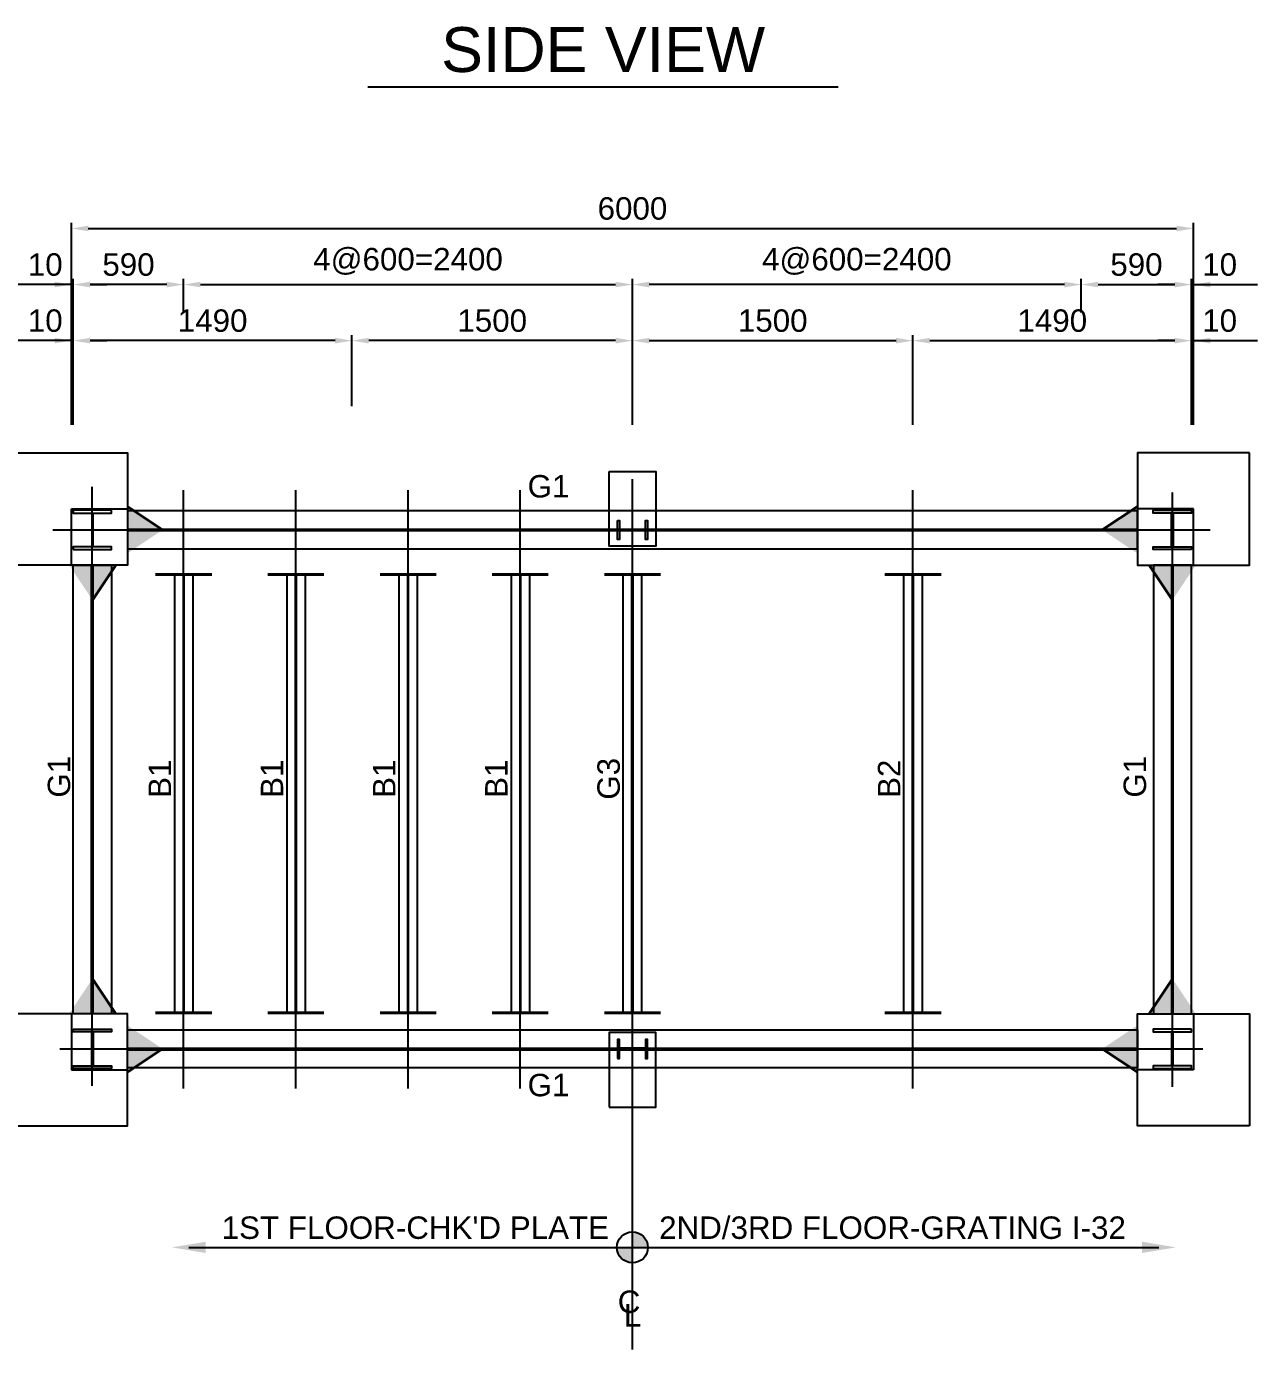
# Model space of a CAD drawing. Header units: millimetres. Extents: x 415966 to 487306, y -108951 to -17325.
# Drawn here: x 422127 to 428710, y -65310 to -58234 of the extents above; entities that cross this region are included whole.
import ezdxf
from ezdxf.enums import TextEntityAlignment as Align

# ---------------------------------------------------------------- set-up
doc = ezdxf.new("R2010")
doc.units = ezdxf.units.MM
doc.header["$LTSCALE"] = 2
doc.linetypes.add('CENTER', pattern=[2, 1.25, -0.25, 0.25, -0.25])
doc.linetypes.add('HIDDEN', pattern=[0.375, 0.25, -0.125])
doc.layers.get('Defpoints').update_dxf_attribs({"color": 250})
for name, color, linetype in [('C_CEN', 1, 'CENTER'), ('C_DIM', 7, 'Continuous'), ('C_GIRDER', 2, 'Continuous'), ('C_TEXT_01', 2, 'Continuous'), ('DIM-SCALE', 7, 'Continuous'), ('TITLE', 7, 'Continuous')]:
    doc.layers.add(name, color=color, linetype=linetype)
doc.layers.add('C_STEEL', color=2, linetype='Continuous', lineweight=30)
doc.styles.add('Arial', font='arial.ttf')
doc.dimstyles.new('일반도면_0030', dxfattribs={"dimtxt": 120, "dimasz": 90, "dimexe": 30, "dimexo": 150, "dimgap": 45, "dimtad": 1, "dimdec": 0, "dimzin": 0, "dimdsep": 46, "dimtxsty": 'Arial', "dimcen": -150, "dimclrd": 7, "dimclre": 7, "dimclrt": 2, "dimadec": 8, "dimazin": 0, "dimtfac": 1, "dimtdec": 0, "dimtix": 1, "dimtmove": 2, "dimatfit": 3, "dimfxl": 1, "dimtolj": 1, "dimtzin": 0, "dimarcsym": 0})

# ---------------------------------------------------------------- blocks, each defined once
blk = doc.blocks.new('*D491')
at = {"layer": 'C_DIM', "color": 7, "lineweight": -2, "transparency": 16777216}
for p, q in [((422367.3, -60364.3), (422367.3, -59284.3)), ((428367.3, -60364.3), (428367.3, -59284.3)), ((422457.3, -59314.3), (428277.3, -59314.3))]:
    blk.add_line(p, q, dxfattribs=at)
at = {"layer": 'C_DIM', "color": 7, "transparency": 16777216}
for points in [[(422457.3, -59299.3), (422457.3, -59329.3), (422367.3, -59314.3)], [(428277.3, -59299.3), (428277.3, -59329.3), (428367.3, -59314.3)]]:
    blk.add_solid(points, dxfattribs=at)
at = {"layer": 'Defpoints', "color": 0, "transparency": 16777216}
for p in [(428367.3, -59314.3), (422367.3, -60514.3), (428367.3, -60514.3)]:
    blk.add_point(p, dxfattribs=at)
at = {"layer": 'C_DIM', "color": 2, "transparency": 16777216, "insert": (425367.3, -59208), "char_height": 120, "attachment_point": 5, "style": 'Arial'}
blk.add_mtext('\\A1;6000', dxfattribs=at)
blk = doc.blocks.new('*D492')
at = {"layer": 'C_DIM', "color": 7, "lineweight": -2, "transparency": 16777216}
for p, q in [((425367.3, -60364.3), (425367.3, -59884.3)), ((425457.3, -59914.3), (426777.3, -59914.3)), ((426867.3, -60364.3), (426867.3, -59884.3))]:
    blk.add_line(p, q, dxfattribs=at)
at = {"layer": 'C_DIM', "color": 7, "transparency": 16777216}
for points in [[(425457.3, -59899.3), (425457.3, -59929.3), (425367.3, -59914.3)], [(426777.3, -59899.3), (426777.3, -59929.3), (426867.3, -59914.3)]]:
    blk.add_solid(points, dxfattribs=at)
at = {"layer": 'Defpoints', "color": 0, "transparency": 16777216}
for p in [(426867.3, -59914.3), (425367.3, -60514.3), (426867.3, -60514.3)]:
    blk.add_point(p, dxfattribs=at)
at = {"layer": 'C_DIM', "color": 2, "transparency": 16777216, "insert": (426117.3, -59808), "char_height": 120, "attachment_point": 5, "style": 'Arial'}
blk.add_mtext('\\A1;1500', dxfattribs=at)
blk = doc.blocks.new('*D493')
at = {"layer": 'C_DIM', "color": 7, "lineweight": -2, "transparency": 16777216}
for p, q in [((422277.3, -59614.3), (422187.3, -59614.3)), ((422367.3, -60064.3), (422367.3, -59584.3)), ((422377.3, -59614.3), (422367.3, -59614.3)), ((422377.3, -60064.3), (422377.3, -59584.3)), ((422467.3, -59614.3), (422557.3, -59614.3))]:
    blk.add_line(p, q, dxfattribs=at)
at = {"layer": 'C_DIM', "color": 7, "transparency": 16777216}
for points in [[(422277.3, -59599.3), (422277.3, -59629.3), (422367.3, -59614.3)], [(422467.3, -59599.3), (422467.3, -59629.3), (422377.3, -59614.3)]]:
    blk.add_solid(points, dxfattribs=at)
at = {"layer": 'Defpoints', "color": 0, "transparency": 16777216}
for p in [(422367.3, -59614.3), (422367.3, -60214.3), (422377.3, -60214.3)]:
    blk.add_point(p, dxfattribs=at)
at = {"layer": 'C_DIM', "color": 2, "transparency": 16777216, "insert": (422227.2, -59508), "char_height": 120, "attachment_point": 5, "style": 'Arial'}
blk.add_mtext('\\A1;10', dxfattribs=at)
blk = doc.blocks.new('*D494')
at = {"layer": 'C_DIM', "color": 7, "lineweight": -2, "transparency": 16777216}
for p, q in [((428267.3, -59614.3), (428177.3, -59614.3)), ((428357.3, -60064.3), (428357.3, -59584.3)), ((428367.3, -59614.3), (428357.3, -59614.3)), ((428367.3, -60064.3), (428367.3, -59584.3)), ((428457.3, -59614.3), (428547.3, -59614.3))]:
    blk.add_line(p, q, dxfattribs=at)
at = {"layer": 'C_DIM', "color": 7, "transparency": 16777216}
for points in [[(428267.3, -59599.3), (428267.3, -59629.3), (428357.3, -59614.3)], [(428457.3, -59599.3), (428457.3, -59629.3), (428367.3, -59614.3)]]:
    blk.add_solid(points, dxfattribs=at)
at = {"layer": 'Defpoints', "color": 0, "transparency": 16777216}
for p in [(428357.3, -59614.3), (428357.3, -60214.3), (428367.3, -60214.3)]:
    blk.add_point(p, dxfattribs=at)
at = {"layer": 'C_DIM', "color": 2, "transparency": 16777216, "insert": (428507.3, -59508), "char_height": 120, "attachment_point": 5, "style": 'Arial'}
blk.add_mtext('\\A1;10', dxfattribs=at)
blk = doc.blocks.new('*D495')
at = {"layer": 'C_DIM', "color": 7, "lineweight": -2, "transparency": 16777216}
for p, q in [((426867.3, -60364.3), (426867.3, -59884.3)), ((426957.3, -59914.3), (428267.3, -59914.3)), ((428357.3, -60364.3), (428357.3, -59884.3))]:
    blk.add_line(p, q, dxfattribs=at)
at = {"layer": 'C_DIM', "color": 7, "transparency": 16777216}
for points in [[(426957.3, -59899.3), (426957.3, -59929.3), (426867.3, -59914.3)], [(428267.3, -59899.3), (428267.3, -59929.3), (428357.3, -59914.3)]]:
    blk.add_solid(points, dxfattribs=at)
at = {"layer": 'Defpoints', "color": 0, "transparency": 16777216}
for p in [(428357.3, -59914.3), (426867.3, -60514.3), (428357.3, -60514.3)]:
    blk.add_point(p, dxfattribs=at)
at = {"layer": 'C_DIM', "color": 2, "transparency": 16777216, "insert": (427612.3, -59808), "char_height": 120, "attachment_point": 5, "style": 'Arial'}
blk.add_mtext('\\A1;1490', dxfattribs=at)
blk = doc.blocks.new('*D496')
at = {"layer": 'C_DIM', "color": 7, "lineweight": -2, "transparency": 16777216}
for p, q in [((422967.3, -59764.3), (422967.3, -59584.3)), ((423057.3, -59614.3), (425277.3, -59614.3)), ((425367.3, -60064.3), (425367.3, -59584.3))]:
    blk.add_line(p, q, dxfattribs=at)
at = {"layer": 'C_DIM', "color": 7, "transparency": 16777216}
for points in [[(423057.3, -59599.3), (423057.3, -59629.3), (422967.3, -59614.3)], [(425277.3, -59599.3), (425277.3, -59629.3), (425367.3, -59614.3)]]:
    blk.add_solid(points, dxfattribs=at)
at = {"layer": 'Defpoints', "color": 0, "transparency": 16777216}
for p in [(425367.3, -59614.3), (422967.3, -59914.3), (425367.3, -60214.3)]:
    blk.add_point(p, dxfattribs=at)
at = {"layer": 'C_DIM', "color": 2, "transparency": 16777216, "insert": (424167.3, -59490.5), "char_height": 120, "attachment_point": 5, "style": 'Arial'}
blk.add_mtext('\\A1;4@600=2400', dxfattribs=at)
blk = doc.blocks.new('*D497')
at = {"layer": 'C_DIM', "color": 7, "lineweight": -2, "transparency": 16777216}
for p, q in [((422377.3, -60064.3), (422377.3, -59584.3)), ((422877.3, -59614.3), (422467.3, -59614.3)), ((422967.3, -59764.3), (422967.3, -59584.3))]:
    blk.add_line(p, q, dxfattribs=at)
at = {"layer": 'C_DIM', "color": 7, "transparency": 16777216}
for points in [[(422467.3, -59599.3), (422467.3, -59629.3), (422377.3, -59614.3)], [(422877.3, -59599.3), (422877.3, -59629.3), (422967.3, -59614.3)]]:
    blk.add_solid(points, dxfattribs=at)
at = {"layer": 'Defpoints', "color": 0, "transparency": 16777216}
for p in [(422377.3, -59614.3), (422967.3, -59914.3), (422377.3, -60214.3)]:
    blk.add_point(p, dxfattribs=at)
at = {"layer": 'C_DIM', "color": 2, "transparency": 16777216, "insert": (422672.3, -59508), "char_height": 120, "attachment_point": 5, "style": 'Arial'}
blk.add_mtext('\\A1;590', dxfattribs=at)
blk = doc.blocks.new('*D498')
at = {"layer": 'C_DIM', "color": 7, "lineweight": -2, "transparency": 16777216}
for p, q in [((422277.3, -59914.3), (422187.3, -59914.3)), ((422367.3, -60364.3), (422367.3, -59884.3)), ((422377.3, -59914.3), (422367.3, -59914.3)), ((422377.3, -60364.3), (422377.3, -59884.3)), ((422467.3, -59914.3), (422557.3, -59914.3))]:
    blk.add_line(p, q, dxfattribs=at)
at = {"layer": 'C_DIM', "color": 7, "transparency": 16777216}
for points in [[(422277.3, -59899.3), (422277.3, -59929.3), (422367.3, -59914.3)], [(422467.3, -59899.3), (422467.3, -59929.3), (422377.3, -59914.3)]]:
    blk.add_solid(points, dxfattribs=at)
at = {"layer": 'Defpoints', "color": 0, "transparency": 16777216}
for p in [(422367.3, -59914.3), (422367.3, -60514.3), (422377.3, -60514.3)]:
    blk.add_point(p, dxfattribs=at)
at = {"layer": 'C_DIM', "color": 2, "transparency": 16777216, "insert": (422227.2, -59808), "char_height": 120, "attachment_point": 5, "style": 'Arial'}
blk.add_mtext('\\A1;10', dxfattribs=at)
blk = doc.blocks.new('*D499')
at = {"layer": 'C_DIM', "color": 7, "lineweight": -2, "transparency": 16777216}
for p, q in [((428267.3, -59914.3), (428177.3, -59914.3)), ((428357.3, -60364.3), (428357.3, -59884.3)), ((428367.3, -59914.3), (428357.3, -59914.3)), ((428367.3, -60364.3), (428367.3, -59884.3)), ((428457.3, -59914.3), (428547.3, -59914.3))]:
    blk.add_line(p, q, dxfattribs=at)
at = {"layer": 'C_DIM', "color": 7, "transparency": 16777216}
for points in [[(428267.3, -59899.3), (428267.3, -59929.3), (428357.3, -59914.3)], [(428457.3, -59899.3), (428457.3, -59929.3), (428367.3, -59914.3)]]:
    blk.add_solid(points, dxfattribs=at)
at = {"layer": 'Defpoints', "color": 0, "transparency": 16777216}
for p in [(428357.3, -59914.3), (428357.3, -60514.3), (428367.3, -60514.3)]:
    blk.add_point(p, dxfattribs=at)
at = {"layer": 'C_DIM', "color": 2, "transparency": 16777216, "insert": (428507.3, -59808), "char_height": 120, "attachment_point": 5, "style": 'Arial'}
blk.add_mtext('\\A1;10', dxfattribs=at)
blk = doc.blocks.new('*D500')
at = {"layer": 'C_DIM', "color": 7, "lineweight": -2, "transparency": 16777216}
for p, q in [((425367.3, -60064.3), (425367.3, -59584.3)), ((427677.3, -59614.3), (425457.3, -59614.3)), ((427767.3, -59764.3), (427767.3, -59584.3))]:
    blk.add_line(p, q, dxfattribs=at)
at = {"layer": 'C_DIM', "color": 7, "transparency": 16777216}
for points in [[(425457.3, -59599.3), (425457.3, -59629.3), (425367.3, -59614.3)], [(427677.3, -59599.3), (427677.3, -59629.3), (427767.3, -59614.3)]]:
    blk.add_solid(points, dxfattribs=at)
at = {"layer": 'Defpoints', "color": 0, "transparency": 16777216}
for p in [(425367.3, -59614.3), (427767.3, -59914.3), (425367.3, -60214.3)]:
    blk.add_point(p, dxfattribs=at)
at = {"layer": 'C_DIM', "color": 2, "transparency": 16777216, "insert": (426567.3, -59490.5), "char_height": 120, "attachment_point": 5, "style": 'Arial'}
blk.add_mtext('\\A1;4@600=2400', dxfattribs=at)
blk = doc.blocks.new('*D501')
at = {"layer": 'C_DIM', "color": 7, "lineweight": -2, "transparency": 16777216}
for p, q in [((427767.3, -59764.3), (427767.3, -59584.3)), ((427857.3, -59614.3), (428267.3, -59614.3)), ((428357.3, -60064.3), (428357.3, -59584.3))]:
    blk.add_line(p, q, dxfattribs=at)
at = {"layer": 'C_DIM', "color": 7, "transparency": 16777216}
for points in [[(427857.3, -59599.3), (427857.3, -59629.3), (427767.3, -59614.3)], [(428267.3, -59599.3), (428267.3, -59629.3), (428357.3, -59614.3)]]:
    blk.add_solid(points, dxfattribs=at)
at = {"layer": 'Defpoints', "color": 0, "transparency": 16777216}
for p in [(428357.3, -59614.3), (427767.3, -59914.3), (428357.3, -60214.3)]:
    blk.add_point(p, dxfattribs=at)
at = {"layer": 'C_DIM', "color": 2, "transparency": 16777216, "insert": (428062.3, -59508), "char_height": 120, "attachment_point": 5, "style": 'Arial'}
blk.add_mtext('\\A1;590', dxfattribs=at)
blk = doc.blocks.new('*D502')
at = {"layer": 'C_DIM', "color": 7, "lineweight": -2, "transparency": 16777216}
for p, q in [((423867.3, -60264.3), (423867.3, -59884.3)), ((425277.3, -59914.3), (423957.3, -59914.3)), ((425367.3, -60364.3), (425367.3, -59884.3))]:
    blk.add_line(p, q, dxfattribs=at)
at = {"layer": 'C_DIM', "color": 7, "transparency": 16777216}
for points in [[(423957.3, -59899.3), (423957.3, -59929.3), (423867.3, -59914.3)], [(425277.3, -59899.3), (425277.3, -59929.3), (425367.3, -59914.3)]]:
    blk.add_solid(points, dxfattribs=at)
at = {"layer": 'Defpoints', "color": 0, "transparency": 16777216}
for p in [(423867.3, -59914.3), (423867.3, -60414.3), (425367.3, -60514.3)]:
    blk.add_point(p, dxfattribs=at)
at = {"layer": 'C_DIM', "color": 2, "transparency": 16777216, "insert": (424617.3, -59808), "char_height": 120, "attachment_point": 5, "style": 'Arial'}
blk.add_mtext('\\A1;1500', dxfattribs=at)
blk = doc.blocks.new('*D503')
at = {"layer": 'C_DIM', "color": 7, "lineweight": -2, "transparency": 16777216}
for p, q in [((422377.3, -60364.3), (422377.3, -59884.3)), ((423777.3, -59914.3), (422467.3, -59914.3)), ((423867.3, -60264.3), (423867.3, -59884.3))]:
    blk.add_line(p, q, dxfattribs=at)
at = {"layer": 'C_DIM', "color": 7, "transparency": 16777216}
for points in [[(422467.3, -59899.3), (422467.3, -59929.3), (422377.3, -59914.3)], [(423777.3, -59899.3), (423777.3, -59929.3), (423867.3, -59914.3)]]:
    blk.add_solid(points, dxfattribs=at)
at = {"layer": 'Defpoints', "color": 0, "transparency": 16777216}
for p in [(422377.3, -59914.3), (423867.3, -60414.3), (422377.3, -60514.3)]:
    blk.add_point(p, dxfattribs=at)
at = {"layer": 'C_DIM', "color": 2, "transparency": 16777216, "insert": (423122.3, -59808), "char_height": 120, "attachment_point": 5, "style": 'Arial'}
blk.add_mtext('\\A1;1490', dxfattribs=at)

msp = doc.modelspace()

# ---------------------------------------------------------------- hatches: boundary and pattern name
at = {"layer": 'C_GIRDER'}
h = msp.add_hatch(color=7, dxfattribs=at)
h.dxf.hatch_style = 1
h.paths.add_polyline_path([(425367.3, -64763.6), (425450.3, -64763.6, 0.414214), (425367.3, -64680.6)])
h.paths.add_polyline_path([(425367.3, -64763.6), (425284.2, -64763.6, 0.414214), (425367.3, -64846.6)])

# ---------------------------------------------------------------- linework, layer by layer
at = {"layer": 'C_CEN'}
for p, q in [((422478.8, -63899.1), (422478.8, -60694.9)), ((425367.3, -65310), (425367.3, -60655.7)), ((422967.3, -63914.3), (422967.3, -60714.3)), ((423567.3, -63914.3), (423567.3, -60714.3)), ((424167.3, -63914.3), (424167.3, -60714.3)), ((424767.3, -63914.3), (424767.3, -60714.3)), ((425367.3, -62314.3), (425367.3, -60714.3)), ((425367.3, -63914.3), (425367.3, -60714.3)), ((426867.3, -63914.3), (426867.3, -60714.3)), ((428254.8, -63904.3), (428254.8, -60724.3)), ((422267.3, -60926.8), (428457.3, -60926.8)), ((422305.2, -63701.8), (428417.7, -63701.8))]:
    msp.add_line(p, q, dxfattribs=at)
at = {"layer": 'C_DIM', "color": 7}
for p, q in [((422367.3, -59614.3), (422010.2, -59614.3)), ((422367.3, -59914.3), (422010.2, -59914.3))]:
    msp.add_line(p, q, dxfattribs=at)
at = {"layer": 'C_DIM'}
for p, q in [((428367.3, -59614.3), (428709.9, -59614.3)), ((428367.3, -59914.3), (428709.9, -59914.3))]:
    msp.add_line(p, q, dxfattribs=at)
at = {"layer": 'C_GIRDER', "linetype": 'HIDDEN'}
for p, q in [((422667.3, -60922), (428067.3, -60922)), ((422667.3, -60930.5), (428067.3, -60930.5)), ((422475, -63514.3), (422475, -61114.3)), ((422483.5, -63514.3), (422483.5, -61114.3)), ((428251, -63514.3), (428251, -61114.3)), ((428259.5, -63514.3), (428259.5, -61114.3)), ((422966.1, -63509.3), (422966.1, -61164.3)), ((422970.4, -63509.3), (422970.4, -61164.3)), ((423566.1, -63509.3), (423566.1, -61164.3)), ((423570.4, -63509.3), (423570.4, -61164.3)), ((424166.1, -63509.3), (424166.1, -61164.3)), ((424170.4, -63509.3), (424170.4, -61164.3)), ((424766.1, -63509.3), (424766.1, -61164.3)), ((424770.4, -63509.3), (424770.4, -61164.3)), ((425364, -63509.3), (425364, -61164.3)), ((425370.6, -63509.3), (425370.6, -61164.3)), ((426864.3, -63509.3), (426864.3, -61164.3)), ((426870.2, -63509.3), (426870.2, -61164.3)), ((422667.3, -63698), (428067.3, -63698)), ((422667.3, -63706.5), (428067.3, -63706.5))]:
    msp.add_line(p, q, dxfattribs=at)
at = {"layer": 'C_GIRDER'}
for points in [[(422067.3, -60514.3), (422667.3, -60514.3), (422667.3, -61114.3), (422067.3, -61114.3)], [(428667.3, -60514.3), (428067.3, -60514.3), (428067.3, -61114.3), (428667.3, -61114.3)], [(425242.3, -60614.3), (425492.3, -60614.3), (425492.3, -61014.3), (425242.3, -61014.3)], [(422667.3, -61028.3), (428067.3, -61028.3), (428067.3, -60824.3), (422667.3, -60824.3)], [(422377.3, -63514.3), (422377.3, -61114.3), (422581.3, -61114.3), (422581.3, -63514.3)], [(428357.3, -63514.3), (428357.3, -61114.3), (428153.3, -61114.3), (428153.3, -63514.3)], [(423018.3, -63509.3), (423018.3, -61164.3), (422918.3, -61164.3), (422918.3, -63509.3)], [(423618.3, -63509.3), (423618.3, -61164.3), (423518.3, -61164.3), (423518.3, -63509.3)], [(424218.3, -63509.3), (424218.3, -61164.3), (424118.3, -61164.3), (424118.3, -63509.3)], [(424818.3, -63509.3), (424818.3, -61164.3), (424718.3, -61164.3), (424718.3, -63509.3)], [(425418.3, -63509.3), (425418.3, -61164.3), (425316.3, -61164.3), (425316.3, -63509.3)], [(426918.3, -63509.3), (426918.3, -61164.3), (426816.3, -61164.3), (426816.3, -63509.3)], [(422067.3, -64114.3), (422667.3, -64114.3), (422667.3, -63514.3), (422067.3, -63514.3)], [(428667.3, -64114.3), (428067.3, -64114.3), (428067.3, -63514.3), (428667.3, -63514.3)], [(422667.3, -63600.3), (428067.3, -63600.3), (428067.3, -63804.3), (422667.3, -63804.3)], [(425242.3, -64014.3), (425492.3, -64014.3), (425492.3, -63614.3), (425242.3, -63614.3)]]:
    msp.add_lwpolyline(points, close=True, dxfattribs=at)
at = {"layer": 'C_GIRDER', "color": 1, "linetype": 'HIDDEN'}
for points in [[(422367.3, -60814.3), (422667.3, -60814.3), (422667.3, -61114.3), (422367.3, -61114.3)], [(428367.3, -60814.3), (428067.3, -60814.3), (428067.3, -61114.3), (428367.3, -61114.3)], [(422367.3, -63814.3), (422667.3, -63814.3), (422667.3, -63514.3), (422367.3, -63514.3)], [(428367.3, -63814.3), (428067.3, -63814.3), (428067.3, -63514.3), (428367.3, -63514.3)]]:
    msp.add_lwpolyline(points, close=True, dxfattribs=at)
at = {"layer": 'C_GIRDER', "color": 1}
for points in [[(422377.3, -61031.8), (422582.3, -61031.8), (422582.3, -61017.2), (422484, -61017.2), (422484, -60836.4), (422582.3, -60836.4), (422582.3, -60821.8), (422377.3, -60821.8), (422377.3, -60836.4), (422475.5, -60836.4), (422475.5, -61017.2), (422377.3, -61017.2)], [(428357.3, -61031.8), (428152.3, -61031.8), (428152.3, -61017.2), (428250.5, -61017.2), (428250.5, -60836.4), (428152.3, -60836.4), (428152.3, -60821.8), (428357.3, -60821.8), (428357.3, -60836.4), (428259, -60836.4), (428259, -61017.2), (428357.3, -61017.2)], [(425287.3, -60875.3), (425297.6, -60875.3), (425297.6, -60923), (425437, -60923), (425437, -60875.3), (425447.3, -60875.3), (425447.3, -60977.3), (425437, -60977.3), (425437, -60929.6), (425297.6, -60929.6), (425297.6, -60977.3), (425287.3, -60977.3)], [(422377.3, -63596.8), (422582.3, -63596.8), (422582.3, -63611.4), (422484, -63611.4), (422484, -63792.2), (422582.3, -63792.2), (422582.3, -63806.8), (422377.3, -63806.8), (422377.3, -63792.2), (422475.5, -63792.2), (422475.5, -63611.4), (422377.3, -63611.4)], [(428357.3, -63596.8), (428152.3, -63596.8), (428152.3, -63611.4), (428250.5, -63611.4), (428250.5, -63792.2), (428152.3, -63792.2), (428152.3, -63806.8), (428357.3, -63806.8), (428357.3, -63792.2), (428259, -63792.2), (428259, -63611.4), (428357.3, -63611.4)], [(425287.3, -63753.3), (425297.6, -63753.3), (425297.6, -63705.6), (425437, -63705.6), (425437, -63753.3), (425447.3, -63753.3), (425447.3, -63651.3), (425437, -63651.3), (425437, -63699), (425297.6, -63699), (425297.6, -63651.3), (425287.3, -63651.3)]]:
    msp.add_lwpolyline(points, close=True, dxfattribs=at)
at = {"layer": 'C_STEEL', "color": 6, "lineweight": 40}
for p, q in [((422854.8, -60926.8), (422667.3, -60801.8)), ((427879.8, -60926.8), (428067.3, -60801.8)), ((422479.8, -61301.8), (422604.8, -61114.3)), ((428254.8, -61301.8), (428129.8, -61114.3)), ((423117.3, -61164.3), (422817.3, -61164.3)), ((423717.3, -61164.3), (423417.3, -61164.3)), ((424317.3, -61164.3), (424017.3, -61164.3)), ((424917.3, -61164.3), (424617.3, -61164.3)), ((425517.3, -61164.3), (425217.3, -61164.3)), ((426717.3, -61164.3), (427017.3, -61164.3)), ((422479.8, -63326.8), (422604.8, -63514.3)), ((428254.8, -63326.8), (428129.8, -63514.3)), ((423117.3, -63509.3), (422817.3, -63509.3)), ((423717.3, -63509.3), (423417.3, -63509.3)), ((424317.3, -63509.3), (424017.3, -63509.3)), ((424917.3, -63509.3), (424617.3, -63509.3)), ((425517.3, -63509.3), (425217.3, -63509.3)), ((426717.3, -63509.3), (427017.3, -63509.3)), ((422854.8, -63701.8), (422667.3, -63826.8)), ((427879.8, -63701.8), (428067.3, -63826.8))]:
    msp.add_line(p, q, dxfattribs=at)
for points in [[(422667.3, -61051.8), (422667.3, -60801.8), (422854.8, -60926.8)], [(428067.3, -61051.8), (428067.3, -60801.8), (427879.8, -60926.8)], [(422354.8, -61114.3), (422604.8, -61114.3), (422479.8, -61301.8)], [(428379.8, -61114.3), (428129.8, -61114.3), (428254.8, -61301.8)], [(422354.8, -63514.3), (422604.8, -63514.3), (422479.8, -63326.8)], [(428379.8, -63514.3), (428129.8, -63514.3), (428254.8, -63326.8)], [(422667.3, -63576.8), (422667.3, -63826.8), (422854.8, -63701.8)], [(428067.3, -63576.8), (428067.3, -63826.8), (427879.8, -63701.8)]]:
    msp.add_solid(points, dxfattribs=at)
at = {"layer": 'DIM-SCALE', "color": 7}
msp.add_line((422994.9, -64763.6), (428182.4, -64763.6), dxfattribs=at)
msp.add_circle((425367.3, -64763.6), 83, dxfattribs=at)
for points in [[(423084.9, -64733.6), (423084.9, -64793.6), (422904.9, -64763.6)], [(428092.4, -64733.6), (428092.4, -64793.6), (428272.4, -64763.6)]]:
    msp.add_solid(points, dxfattribs=at)
at = {"layer": 'TITLE', "color": 1, "linetype": 'Continuous'}
msp.add_line((423953.1, -58557.6), (426467.6, -58557.6), dxfattribs=at)

# ---------------------------------------------------------------- texts
at = {"layer": 'C_TEXT_01', "style": 'Arial'}
for p in [(424806.5, -60753.1), (424806.5, -63955.5)]:
    msp.add_text('G1', height=120, dxfattribs=at).set_placement(p)
for s, p in [('G1', (422300.6, -62246.5)), ('B1', (422839.6, -62257.6)), ('B1', (423439.6, -62257.6)), ('B1', (424039.6, -62257.6)), ('B1', (424639.6, -62257.6)), ('G3', (425239.6, -62257.6)), ('B2', (426739.6, -62257.6)), ('G1', (428053.8, -62246.5))]:
    msp.add_text(s, height=120, rotation=90, dxfattribs=at).set_placement(p, align=Align.MIDDLE_CENTER)
at = {"layer": 'DIM-SCALE', "color": 2, "style": 'Arial'}
for s, p in [("1ST FLOOR-CHK'D PLATE", (423170.5, -64718.3)), ('2ND/3RD FLOOR-GRATING I-32', (425509.8, -64718.3)), ('C', (425288.4, -65114.2)), ('L', (425321.3, -65187.3))]:
    msp.add_text(s, height=120, dxfattribs=at).set_placement(p)
at = {"layer": 'TITLE', "color": 3, "ltscale": 10, "style": 'Arial'}
msp.add_text('SIDE VIEW', height=240, dxfattribs=at).set_placement((425210.4, -58477.5), align=Align.CENTER)

# ---------------------------------------------------------------- dimensions: what is measured, and where the dimension line sits
at = {"layer": 'C_DIM', "color": 7}
for base, p1, p2, picture, middle in [((428367.3, -59314.3), (422367.3, -60514.3), (428367.3, -60514.3), '*D491', (425367.3, -59208)), ((422377.3, -59614.3), (422967.3, -59914.3), (422377.3, -60214.3), '*D497', (422672.3, -59508))]:
    dim = msp.add_linear_dim(base=base, p1=p1, p2=p2, dimstyle='일반도면_0030', dxfattribs=at)
    dim.commit()
    dim.dimension.update_dxf_attribs({"geometry": picture, "text_midpoint": middle})
for base, p1, p2, picture, middle in [((422367.3, -59614.3), (422377.3, -60214.3), (422367.3, -60214.3), '*D493', (422227.2, -59508)), ((428357.3, -59614.3), (428367.3, -60214.3), (428357.3, -60214.3), '*D494', (428507.3, -59508)), ((422367.3, -59914.3), (422377.3, -60514.3), (422367.3, -60514.3), '*D498', (422227.2, -59808))]:
    dim = msp.add_linear_dim(base=base, p1=p1, p2=p2, dimstyle='일반도면_0030', dxfattribs=at)
    dim.commit()
    dim.dimension.update_dxf_attribs({"geometry": picture, "text_midpoint": middle, "dimtype": 160})
at = {"layer": 'C_DIM'}
dim = msp.add_linear_dim(base=(425367.3, -59614.3), p1=(422967.3, -59914.3), p2=(425367.3, -60214.3), text='4@600=<>', dimstyle='일반도면_0030', dxfattribs=at)
dim.commit()
dim.dimension.update_dxf_attribs({"geometry": '*D496', "text_midpoint": (424167.3, -59490.5)})
dim = msp.add_linear_dim(base=(425367.3, -59614.3), p1=(427767.3, -59914.3), p2=(425367.3, -60214.3), angle=180, text='4@600=<>', dimstyle='일반도면_0030', dxfattribs=at)
dim.commit()
dim.dimension.update_dxf_attribs({"geometry": '*D500', "text_midpoint": (426567.3, -59490.5)})
at = {"layer": 'C_DIM', "color": 7}
dim = msp.add_linear_dim(base=(428357.3, -59614.3), p1=(427767.3, -59914.3), p2=(428357.3, -60214.3), angle=180, dimstyle='일반도면_0030', dxfattribs=at)
dim.commit()
dim.dimension.update_dxf_attribs({"geometry": '*D501', "text_midpoint": (428062.3, -59508)})
at = {"layer": 'C_DIM'}
for base, p1, p2, picture, middle in [((422377.3, -59914.3), (423867.3, -60414.3), (422377.3, -60514.3), '*D503', (423122.3, -59808)), ((423867.3, -59914.3), (425367.3, -60514.3), (423867.3, -60414.3), '*D502', (424617.3, -59808))]:
    dim = msp.add_linear_dim(base=base, p1=p1, p2=p2, angle=180, dimstyle='일반도면_0030', dxfattribs=at)
    dim.commit()
    dim.dimension.update_dxf_attribs({"geometry": picture, "text_midpoint": middle})
for base, p1, p2, picture, middle in [((426867.3, -59914.3), (425367.3, -60514.3), (426867.3, -60514.3), '*D492', (426117.3, -59808)), ((428357.3, -59914.3), (426867.3, -60514.3), (428357.3, -60514.3), '*D495', (427612.3, -59808))]:
    dim = msp.add_linear_dim(base=base, p1=p1, p2=p2, dimstyle='일반도면_0030', dxfattribs=at)
    dim.commit()
    dim.dimension.update_dxf_attribs({"geometry": picture, "text_midpoint": middle})
at = {"layer": 'C_DIM', "color": 7}
dim = msp.add_linear_dim(base=(428357.3, -59914.3), p1=(428367.3, -60514.3), p2=(428357.3, -60514.3), dimstyle='일반도면_0030', override={"dimgap": 45}, dxfattribs=at)
dim.commit()
dim.dimension.update_dxf_attribs({"geometry": '*D499', "text_midpoint": (428507.3, -59808), "dimtype": 160})

doc.saveas('drawing.dxf')
